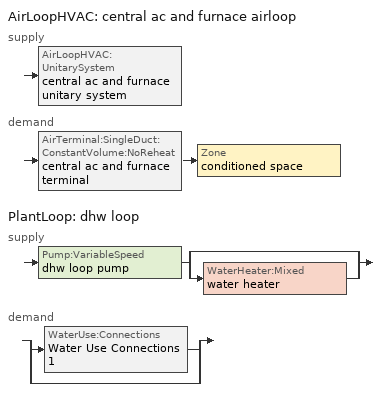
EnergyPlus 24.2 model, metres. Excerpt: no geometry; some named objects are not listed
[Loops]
AirLoopHVAC 'central ac and furnace airloop'
 supply: AirLoopHVAC:UnitarySystem 'central ac and furnace unitary system'
 demand: AirTerminal:SingleDuct:ConstantVolume:NoReheat 'central ac and furnace terminal' > Zone 'conditioned space'
PlantLoop 'dhw loop'
 supply: Pump:VariableSpeed 'dhw loop pump' > split
  | bypass
  | WaterHeater:Mixed 'water heater'
 demand: split
  | WaterUse:Connections 'Water Use Connections 1'
  | bypass
[ZoneControl:Thermostat]
conditioned space Thermostat: Zone or ZoneList=conditioned space; Control Type Schedule=conditioned space Thermostat Schedule; Control 1=conditioned space temperature setpoint; Temperature Difference Between Cutout And Setpoint {deltaC}=0
[ThermostatSetpoint:DualSetpoint]
conditioned space temperature setpoint: Heating Setpoint Temperature Schedule=heating setpoint; Cooling Setpoint Temperature Schedule=cooling setpoint
[AirTerminal:SingleDuct:ConstantVolume:NoReheat]
central ac and furnace terminal: Availability Schedule=Always On Discrete; Maximum Air Flow Rate {m3/s}=0.595598
[AirLoopHVAC:UnitarySystem] Control Type=Load; Controlling Zone or Thermostat Location=conditioned space; Dehumidification Control Type=None; Availability Schedule=Always On Discrete; Fan Placement=BlowThrough; DX Heating Coil Sizing Ratio=1; Use DOAS DX Cooling Coil=No; Minimum Supply Air Temperature {C}=2; Latent Load Control=SensibleOnlyLoadControl; Heating Supply Air Flow Rate Method=SupplyAirFlowRate; No Load Supply Air Flow Rate Method=SupplyAirFlowRate; No Load Supply Air Flow Rate {m3/s}=0; No Load Supply Air Flow Rate Control Set To Low Speed=Yes; Maximum Supply Air Temperature {C}=48.8889; Maximum Outdoor Dry-Bulb Temperature for Supplemental Heater Operation {C}=21; Ancillary On-Cycle Electric Power {W}=0; Ancillary Off-Cycle Electric Power {W}=0
Name | Supply Fan | Supply Air Fan Operating Mode Schedule | Heating Coil | Cooling Supply Air Flow Rate Method | Heating Supply Air Flow Rate {m3/s} | Cooling Coil | Cooling Supply Air Flow Rate {m3/s}
unit heater unitary system | unit heater supply fan | unit heater auto fan schedule | unit heater htg coil | None | 0.00141584
central ac and furnace unitary system | central ac and furnace supply fan | central ac and furnace auto fan schedule | central ac and furnace htg coil | SupplyAirFlowRate | 0.595598 | central ac and furnace clg coil | 0.40965
[Fan:SystemModel] Availability Schedule=Always On Discrete; Speed Control Method=Discrete; Electric Power Minimum Flow Rate Fraction=0.2; Design Pressure Rise {Pa}=500; Motor Efficiency=1; Motor In Air Stream Fraction=1; Design Electric Power Consumption {W}=Autosize; Design Power Sizing Method=PowerPerFlow; Electric Power Per Unit Flow Rate Per Unit Pressure {W/((m3/s)-Pa)}=1.66667; Fan Total Efficiency=0.7; Motor Loss Radiative Fraction=0
Name | Design Maximum Air Flow Rate {m3/s} | Electric Power Per Unit Flow Rate {W/(m3/s)} | Number of Speeds | Speed Flow Fraction 1 | Speed Electric Power Fraction 1 | Speed Flow Fraction 2 | Speed Electric Power Fraction 2
unit heater supply fan | 0.00141584 | 1e-06 | 1 | 1 | 1
central ac and furnace supply fan | 0.595598 | 794.58 | 2 | 0.6878 | 0.32537 | 1 | 1
[Coil:Heating:Fuel] Availability Schedule=Always On Discrete; On Cycle Parasitic Electric Load {W}=0; Off Cycle Parasitic Fuel Load {W}=0
Name | Fuel Type | Burner Efficiency | Nominal Capacity {W}
unit heater htg coil | OtherFuel1 | 0.3 | 0.293071
central ac and furnace htg coil | NaturalGas | 0.94 | 18861.5
[Zone equipment]
conditioned space: central ac and furnace terminal, unit heater unitary system
[AirLoopHVAC]
central ac and furnace airloop: Design Supply Air Flow Rate {m3/s}=0.595598; Design Return Air Flow Fraction of Supply Air Flow=1
[Sizing:System]
central ac and furnace airloop: Type of Load to Size On=Sensible; Design Outdoor Air Flow Rate {m3/s}=Autosize; Central Heating Maximum System Air Flow Ratio=0.3; Preheat Design Temperature {C}=7; Preheat Design Humidity Ratio {kgWater/kgDryAir}=0.008; Precool Design Temperature {C}=12.8; Precool Design Humidity Ratio {kgWater/kgDryAir}=0.008; Central Cooling Design Supply Air Temperature {C}=12.8; Central Heating Design Supply Air Temperature {C}=16.7; Type of Zone Sum to Use=NonCoincident; 100% Outdoor Air in Cooling=Yes; 100% Outdoor Air in Heating=Yes; Central Cooling Design Supply Air Humidity Ratio {kgWater/kgDryAir}=0.0085; Central Heating Design Supply Air Humidity Ratio {kgWater/kgDryAir}=0.008; Cooling Supply Air Flow Rate Method=DesignDay; Cooling Supply Air Flow Rate {m3/s}=0; Cooling Supply Air Flow Rate Per Floor Area {m3/s-m2}=0.00996765; Cooling Fraction of Autosized Cooling Supply Air Flow Rate=1; Cooling Supply Air Flow Rate Per Unit Cooling Capacity {m3/s-W}=3.94755e-05; Heating Supply Air Flow Rate Method=DesignDay; Heating Supply Air Flow Rate {m3/s}=0; Heating Supply Air Flow Rate Per Floor Area {m3/s-m2}=0.00996765; Heating Fraction of Autosized Heating Supply Air Flow Rate=1; Heating Fraction of Autosized Cooling Supply Air Flow Rate=1; Heating Supply Air Flow Rate Per Unit Heating Capacity {m3/s-W}=3.15882e-05; System Outdoor Air Method=ZoneSum; Zone Maximum Outdoor Air Fraction=1; Cooling Design Capacity Method=CoolingDesignCapacity; Cooling Design Capacity {W}=Autosize; Cooling Design Capacity Per Floor Area {W/m2}=234.7; Fraction of Autosized Cooling Design Capacity=1; Heating Design Capacity Method=HeatingDesignCapacity; Heating Design Capacity {W}=Autosize; Heating Design Capacity Per Floor Area {W/m2}=157; Fraction of Autosized Heating Design Capacity=1; Central Cooling Capacity Control Method=OnOff; Occupant Diversity=Autosize
[AvailabilityManager:Scheduled]
central ac and furnace airloop Availability Manager: Schedule=Always On Discrete
[Coil:Cooling:DX:SingleSpeed]
central ac and furnace clg coil: Availability Schedule=Always On Discrete; Gross Rated Total Cooling Capacity {W}=7842.71; Gross Rated Sensible Heat Ratio=0.759906; Gross Rated Cooling COP {W/W}=2.9626; Rated Air Flow Rate {m3/s}=0.403571; Rated Evaporator Fan Power Per Volume Flow Rate 2017 {W/(m3/s)}=773.3; Rated Evaporator Fan Power Per Volume Flow Rate 2023 {W/(m3/s)}=934.4; Total Cooling Capacity Function of Temperature Curve=Cool-CAP-fT1; Total Cooling Capacity Function of Flow Fraction Curve=Cool-CAP-fFF1; Energy Input Ratio Function of Temperature Curve=Cool-EIR-fT1; Energy Input Ratio Function of Flow Fraction Curve=Cool-EIR-fFF1; Part Load Fraction Correlation Curve=Cool-PLF-fPLR1; Minimum Outdoor Dry-Bulb Temperature for Compressor Operation {C}=-25; Nominal Time for Condensate Removal to Begin {s}=1000; Ratio of Initial Moisture Evaporation Rate and Steady State Latent Capacity=1.5; Maximum Cycling Rate {cycles/hr}=3; Latent Capacity Time Constant {s}=45; Condenser Type=AirCooled; Evaporative Condenser Effectiveness=0.9; Evaporative Condenser Air Flow Rate {m3/s}=Autosize; Evaporative Condenser Pump Rated Power Consumption {W}=Autosize; Crankcase Heater Capacity {W}=50; Maximum Outdoor Dry-Bulb Temperature for Crankcase Heater Operation {C}=10; Basin Heater Capacity {W/K}=0; Basin Heater Setpoint Temperature {C}=2
[PlantLoop]
dhw loop: Fluid Type=Water; Plant Equipment Operation Scheme=dhw loop Operation Schemes; Maximum Loop Temperature {C}=100; Minimum Loop Temperature {C}=0; Maximum Loop Flow Rate {m3/s}=0.01; Minimum Loop Flow Rate {m3/s}=0; Plant Loop Volume {m3}=0.003; Load Distribution Scheme=Optimal; Plant Loop Demand Calculation Scheme=SingleSetpoint; Common Pipe Simulation=None
[Sizing:Plant]
dhw loop: Loop Type=Heating; Design Loop Exit Temperature {C}=56; Loop Design Temperature Difference {deltaC}=5.55556; Sizing Option=NonCoincident; Zone Timesteps in Averaging Window=1; Coincident Sizing Factor Mode=None
[Pump:VariableSpeed]
dhw loop pump: Design Maximum Flow Rate {m3/s}=0.01; Design Pump Head {Pa}=1; Design Power Consumption {W}=0; Motor Efficiency=0.85; Fraction of Motor Inefficiencies to Fluid Stream=0; Coefficient 1 of the Part Load Performance Curve=0; Coefficient 2 of the Part Load Performance Curve=1; Coefficient 3 of the Part Load Performance Curve=0; Coefficient 4 of the Part Load Performance Curve=0; Design Minimum Flow Rate {m3/s}=0; Pump Control Type=Intermittent; Skin Loss Radiative Fraction=0.5; Design Power Sizing Method=PowerPerFlowPerPressure; Design Electric Power per Unit Flow Rate {W/(m3/s)}=348701.1; Design Shaft Power per Unit Flow Rate per Unit Head {W/((m3/s)-Pa)}=1.28205; Design Minimum Flow Rate Fraction=0
[WaterHeater:Mixed]
water heater: Tank Volume {m3}=0.179807; Setpoint Temperature Schedule=water heater setpoint; Deadband Temperature Difference {deltaC}=2; Maximum Temperature Limit {C}=99; Heater Control Type=Cycle; Heater Maximum Capacity {W}=10550.6; Heater Minimum Capacity {W}=0; Heater Ignition Minimum Flow Rate {m3/s}=0; Heater Ignition Delay {s}=0; Heater Fuel Type=NaturalGas; Heater Thermal Efficiency=0.763152; Off Cycle Parasitic Fuel Consumption Rate {W}=0; Off Cycle Parasitic Fuel Type=Electricity; Off Cycle Parasitic Heat Fraction to Tank=0; On Cycle Parasitic Fuel Consumption Rate {W}=0; On Cycle Parasitic Fuel Type=Electricity; On Cycle Parasitic Heat Fraction to Tank=0; Ambient Temperature Indicator=Zone; Ambient Temperature Zone=conditioned space; Off Cycle Loss Coefficient to Ambient Temperature {W/K}=5.69182; Off Cycle Loss Fraction to Zone=0.64; On Cycle Loss Coefficient to Ambient Temperature {W/K}=5.69182; On Cycle Loss Fraction to Zone=1; Use Side Effectiveness=1; Source Side Effectiveness=1; Use Side Design Flow Rate {m3/s}=Autosize; Source Side Design Flow Rate {m3/s}=Autosize; Indirect Water Heating Recovery Time {hr}=1.5; Source Side Flow Control Mode=IndirectHeatPrimarySetpoint
[WaterHeater:Sizing]
water heater: Design Mode=PeakDraw; Time Storage Can Meet Peak Draw {hr}=0.538503; Time for Tank Recovery {hr}=0; Nominal Tank Volume for Autosizing Plant Connections {m3}=1
[SetpointManager:Scheduled]
Setpoint Manager Scheduled 1: Control Variable=Temperature; Schedule=dhw temp
[WaterUse:Connections]
Water Use Connections 1: Drain Water Heat Exchanger Type=None; Drain Water Heat Exchanger Destination=Plant; Water Use Equipment Name 1=dhw fixtures; Water Use Equipment Name 2=dhw distribution waste; Water Use Equipment Name 3=clothes washer; Water Use Equipment Name 4=dishwasher
[WaterUse:Equipment]
Name | Peak Flow Rate {m3/s} | Flow Rate Fraction Schedule | Target Temperature Schedule
dhw fixtures | 4.36481e-06 | dhw fixtures schedule | mixed water temperature schedule
dhw distribution waste | 1.32322e-06 | dhw fixtures schedule | mixed water temperature schedule
clothes washer | 9.69919e-07 | clothes washer schedule
dishwasher | 2.90872e-07 | dishwasher schedule
[PlantEquipmentOperationSchemes]
dhw loop Operation Schemes: Control Scheme Object Type 1=PlantEquipmentOperation:HeatingLoad; Control Scheme Name 1=dhw loop Heating Operation Scheme; Control Scheme Schedule Name 1=Always On Discrete
[PlantEquipmentOperation:HeatingLoad]
dhw loop Heating Operation Scheme: Load Range Lower Limit 1 {W}=0; Load Range Upper Limit 1 {W}=1000000000; Range Equipment List Name 1=dhw loop Heating Equipment List
[PlantEquipmentList]
dhw loop Heating Equipment List: WaterHeater:Mixed, water heater
[EnergyManagementSystem:GlobalVariable]
central_ac_and_furnace_airloop_Fan_RTF
infil_program_Qfan
infil_program_Qinf
natural_vent_program_Qnv
natural_vent_program_Qwhf
[EnergyManagementSystem:InternalVariable]
central_ac_and_furnace_airloop_max_sup_fan_mfr: Internal Data Index Key=central ac and furnace supply fan; Internal Data Type=Fan Maximum Mass Flow Rate
[EnergyManagementSystem:Sensor]
Name | Output:Variable or Output:Meter Index Key | Output:Variable or Output:Meter
airflow_gain | infil flow | Infiltration Sensible Heat Gain Energy
airflow_gain_1 | natural vent flow | Infiltration Sensible Heat Gain Energy
airflow_gain_2 | whole house fan flow | Infiltration Sensible Heat Gain Energy
airflow_loss | infil flow | Infiltration Sensible Heat Loss Energy
airflow_loss_1 | natural vent flow | Infiltration Sensible Heat Loss Energy
airflow_loss_2 | whole house fan flow | Infiltration Sensible Heat Loss Energy
central_ac_and_furnace_airloop_Fan_RTF_s | central ac and furnace supply fan | Fan Runtime Fraction Speed 1
central_ac_and_furnace_airloop_Fan_RTF_s_1 | central ac and furnace supply fan | Fan Runtime Fraction Speed 2
central_ac_and_furnace_clg_coil_s | central ac and furnace clg coil | Cooling Coil Total Cooling Energy
central_ac_and_furnace_htg_coil_s | central ac and furnace htg coil | Heating Coil Heating Energy
central_ac_and_furnace_supply_fan_s; central_ac_and_furnace_supply_fan_s_1 | central ac and furnace supply fan | Fan Electricity Energy
clg_load_cond |  | Cooling:EnergyTransfer:Zone:CONDITIONED SPACE
clg_sp_s; clg_sp_s_1 | cooling setpoint | Schedule Value
clothes_dryer_exhaust_0_sch_s | clothes dryer exhaust 0 schedule | Schedule Value
conditioned_space_clg_unmet_s | conditioned space | Zone Cooling Setpoint Not Met Time
conditioned_space_htg_unmet_s | conditioned space | Zone Heating Setpoint Not Met Time
cool_season | cooling season schedule | Schedule Value
dhw_loss | water heater | Water Heater Heat Loss Energy
dhw_rtf | water heater | Water Heater Runtime Fraction
fridge_tin_s; tin_s; tin_s_1 | conditioned space | Zone Mean Air Temperature
htg_load_cond |  | Heating:EnergyTransfer:Zone:CONDITIONED SPACE
htg_sp_s; htg_sp_s_1 | heating setpoint | Schedule Value
ig_ee_conv | clothes dryer | Electric Equipment Convective Heating Energy
ig_ee_conv_1 | clothes washer | Electric Equipment Convective Heating Energy
ig_ee_conv_2 | cooking range | Electric Equipment Convective Heating Energy
ig_ee_conv_3 | dishwasher | Electric Equipment Convective Heating Energy
ig_ee_conv_4 | fridge | Electric Equipment Convective Heating Energy
ig_ee_conv_5 | misc plug loads | Electric Equipment Convective Heating Energy
ig_ee_conv_6 | whole house fan | Electric Equipment Convective Heating Energy
ig_ee_rad | clothes dryer | Electric Equipment Radiant Heating Energy
ig_ee_rad_1 | clothes washer | Electric Equipment Radiant Heating Energy
ig_ee_rad_2 | cooking range | Electric Equipment Radiant Heating Energy
ig_ee_rad_3 | dishwasher | Electric Equipment Radiant Heating Energy
ig_ee_rad_4 | fridge | Electric Equipment Radiant Heating Energy
ig_ee_rad_5 | misc plug loads | Electric Equipment Radiant Heating Energy
ig_ee_rad_6 | whole house fan | Electric Equipment Radiant Heating Energy
ig_lgt_conv | interior lighting | Lights Convective Heating Energy
ig_lgt_rad | interior lighting | Lights Radiant Heating Energy
ig_lgt_vis | interior lighting | Lights Visible Radiation Heating Energy
ig_oe_conv | clothes dryer 1 | Other Equipment Convective Heating Energy
ig_oe_conv_1 | cooking range 1 | Other Equipment Convective Heating Energy
ig_oe_conv_2 | general water use latent | Other Equipment Convective Heating Energy
ig_oe_conv_3 | general water use sensible | Other Equipment Convective Heating Energy
ig_oe_conv_4 | water heater energy adjustment1 | Other Equipment Convective Heating Energy
ig_oe_rad | clothes dryer 1 | Other Equipment Radiant Heating Energy
ig_oe_rad_1 | cooking range 1 | Other Equipment Radiant Heating Energy
ig_oe_rad_2 | general water use latent | Other Equipment Radiant Heating Energy
ig_oe_rad_3 | general water use sensible | Other Equipment Radiant Heating Energy
ig_oe_rad_4 | water heater energy adjustment1 | Other Equipment Radiant Heating Energy
ig_ppl_conv | occupants | People Convective Heating Energy
ig_ppl_rad | occupants | People Radiant Heating Energy
im_conv | furniture mass conditioned space 1 | Surface Inside Face Convection Heat Gain Energy
im_conv_1 | partition wall mass | Surface Inside Face Convection Heat Gain Energy
im_ig | furniture mass conditioned space 1 | Surface Inside Face Internal Gains Radiation Heat Gain Energy
im_ig_1 | partition wall mass | Surface Inside Face Internal Gains Radiation Heat Gain Energy
im_lgt | furniture mass conditioned space 1 | Surface Inside Face Lights Radiation Heat Gain Energy
im_lgt_1 | partition wall mass | Surface Inside Face Lights Radiation Heat Gain Energy
im_sol | furniture mass conditioned space 1 | Surface Inside Face Solar Radiation Heat Gain Energy
im_sol_1 | partition wall mass | Surface Inside Face Solar Radiation Heat Gain Energy
im_surf | furniture mass conditioned space 1 | Surface Inside Face Net Surface Thermal Radiation Heat Gain Energy
im_surf_1 | partition wall mass | Surface Inside Face Net Surface Thermal Radiation Heat Gain Energy
mech_vent_bath_fan_0_sch_s | mech vent bath fan 0 schedule | Schedule Value
mech_vent_bath_fan_1_sch_s | mech vent bath fan 1 schedule | Schedule Value
mech_vent_bath_fan_2_sch_s | mech vent bath fan 2 schedule | Schedule Value
mech_vent_range_fan_0_sch_s | mech vent range fan 0 schedule | Schedule Value
mv_conv | mech vent bath fan 0 | Electric Equipment Convective Heating Energy
mv_conv_1 | mech vent bath fan 1 | Electric Equipment Convective Heating Energy
mv_conv_2 | mech vent bath fan 2 | Electric Equipment Convective Heating Energy
mv_conv_3 | mech vent house fan | Electric Equipment Convective Heating Energy
mv_conv_4 | mech vent house fan cfis | Electric Equipment Convective Heating Energy
mv_conv_5 | mech vent range fan 0 | Electric Equipment Convective Heating Energy
mv_conv_6 | mech vent house fan latent load | Other Equipment Convective Heating Energy
mv_conv_7 | mech vent house fan sensible load | Other Equipment Convective Heating Energy
mv_rad | mech vent bath fan 0 | Electric Equipment Radiant Heating Energy
mv_rad_1 | mech vent bath fan 1 | Electric Equipment Radiant Heating Energy
mv_rad_2 | mech vent bath fan 2 | Electric Equipment Radiant Heating Energy
mv_rad_3 | mech vent house fan | Electric Equipment Radiant Heating Energy
mv_rad_4 | mech vent house fan cfis | Electric Equipment Radiant Heating Energy
mv_rad_5 | mech vent range fan 0 | Electric Equipment Radiant Heating Energy
mv_rad_6 | mech vent house fan latent load | Other Equipment Radiant Heating Energy
mv_rad_7 | mech vent house fan sensible load | Other Equipment Radiant Heating Energy
natural_vent_s | natural vent schedule | Schedule Value
out_pb_s |  | Site Outdoor Air Barometric Pressure
out_wt_s |  | Site Outdoor Air Humidity Ratio
site_vw_s |  | Site Wind Speed
ss_back_out | Window1 | Surface Window Shortwave from Zone Back Out Window Heat Transfer Rate
ss_back_out_1 | Window11 | Surface Window Shortwave from Zone Back Out Window Heat Transfer Rate
ss_back_out_10 | Window22 | Surface Window Shortwave from Zone Back Out Window Heat Transfer Rate
ss_back_out_11 | Window23 | Surface Window Shortwave from Zone Back Out Window Heat Transfer Rate
ss_back_out_12 | Window24 | Surface Window Shortwave from Zone Back Out Window Heat Transfer Rate
ss_back_out_13 | Window27 | Surface Window Shortwave from Zone Back Out Window Heat Transfer Rate
ss_back_out_14 | Window28 | Surface Window Shortwave from Zone Back Out Window Heat Transfer Rate
ss_back_out_15 | Window3 | Surface Window Shortwave from Zone Back Out Window Heat Transfer Rate
ss_back_out_16 | Window4 | Surface Window Shortwave from Zone Back Out Window Heat Transfer Rate
ss_back_out_17 | Window6 | Surface Window Shortwave from Zone Back Out Window Heat Transfer Rate
ss_back_out_18 | Window7 | Surface Window Shortwave from Zone Back Out Window Heat Transfer Rate
ss_back_out_19 | Window9 | Surface Window Shortwave from Zone Back Out Window Heat Transfer Rate
ss_back_out_2 | Window12 | Surface Window Shortwave from Zone Back Out Window Heat Transfer Rate
ss_back_out_3 | Window14 | Surface Window Shortwave from Zone Back Out Window Heat Transfer Rate
ss_back_out_4 | Window16 | Surface Window Shortwave from Zone Back Out Window Heat Transfer Rate
ss_back_out_5 | Window17 | Surface Window Shortwave from Zone Back Out Window Heat Transfer Rate
ss_back_out_6 | Window18 | Surface Window Shortwave from Zone Back Out Window Heat Transfer Rate
ss_back_out_7 | Window19 | Surface Window Shortwave from Zone Back Out Window Heat Transfer Rate
ss_back_out_8 | Window2 | Surface Window Shortwave from Zone Back Out Window Heat Transfer Rate
ss_back_out_9 | Window20 | Surface Window Shortwave from Zone Back Out Window Heat Transfer Rate
ss_conv | Door1 | Surface Inside Face Convection Heat Gain Energy
ss_conv_1 | Door2 | Surface Inside Face Convection Heat Gain Energy
ss_conv_10 | Window2 | Surface Inside Face Convection Heat Gain Energy
ss_conv_11 | Window20 | Surface Inside Face Convection Heat Gain Energy
ss_conv_12 | Window22 | Surface Inside Face Convection Heat Gain Energy
ss_conv_13 | Window23 | Surface Inside Face Convection Heat Gain Energy
ss_conv_14 | Window24 | Surface Inside Face Convection Heat Gain Energy
ss_conv_15 | Window27 | Surface Inside Face Convection Heat Gain Energy
ss_conv_16 | Window28 | Surface Inside Face Convection Heat Gain Energy
ss_conv_17 | Window3 | Surface Inside Face Convection Heat Gain Energy
ss_conv_18 | Window4 | Surface Inside Face Convection Heat Gain Energy
ss_conv_19 | Window6 | Surface Inside Face Convection Heat Gain Energy
ss_conv_2 | Window1 | Surface Inside Face Convection Heat Gain Energy
ss_conv_20 | Window7 | Surface Inside Face Convection Heat Gain Energy
ss_conv_21 | Window9 | Surface Inside Face Convection Heat Gain Energy
ss_conv_3 | Window11 | Surface Inside Face Convection Heat Gain Energy
ss_conv_4 | Window12 | Surface Inside Face Convection Heat Gain Energy
ss_conv_5 | Window14 | Surface Inside Face Convection Heat Gain Energy
ss_conv_6 | Window16 | Surface Inside Face Convection Heat Gain Energy
ss_conv_7 | Window17 | Surface Inside Face Convection Heat Gain Energy
ss_conv_8 | Window18 | Surface Inside Face Convection Heat Gain Energy
ss_conv_9 | Window19 | Surface Inside Face Convection Heat Gain Energy
ss_ig | Door1 | Surface Inside Face Internal Gains Radiation Heat Gain Energy
ss_ig_1 | Door2 | Surface Inside Face Internal Gains Radiation Heat Gain Energy
ss_ig_10 | Window2 | Surface Inside Face Internal Gains Radiation Heat Gain Energy
ss_ig_11 | Window20 | Surface Inside Face Internal Gains Radiation Heat Gain Energy
ss_ig_12 | Window22 | Surface Inside Face Internal Gains Radiation Heat Gain Energy
ss_ig_13 | Window23 | Surface Inside Face Internal Gains Radiation Heat Gain Energy
ss_ig_14 | Window24 | Surface Inside Face Internal Gains Radiation Heat Gain Energy
ss_ig_15 | Window27 | Surface Inside Face Internal Gains Radiation Heat Gain Energy
ss_ig_16 | Window28 | Surface Inside Face Internal Gains Radiation Heat Gain Energy
ss_ig_17 | Window3 | Surface Inside Face Internal Gains Radiation Heat Gain Energy
ss_ig_18 | Window4 | Surface Inside Face Internal Gains Radiation Heat Gain Energy
ss_ig_19 | Window6 | Surface Inside Face Internal Gains Radiation Heat Gain Energy
ss_ig_2 | Window1 | Surface Inside Face Internal Gains Radiation Heat Gain Energy
ss_ig_20 | Window7 | Surface Inside Face Internal Gains Radiation Heat Gain Energy
ss_ig_21 | Window9 | Surface Inside Face Internal Gains Radiation Heat Gain Energy
ss_ig_3 | Window11 | Surface Inside Face Internal Gains Radiation Heat Gain Energy
ss_ig_4 | Window12 | Surface Inside Face Internal Gains Radiation Heat Gain Energy
ss_ig_5 | Window14 | Surface Inside Face Internal Gains Radiation Heat Gain Energy
ss_ig_6 | Window16 | Surface Inside Face Internal Gains Radiation Heat Gain Energy
ss_ig_7 | Window17 | Surface Inside Face Internal Gains Radiation Heat Gain Energy
ss_ig_8 | Window18 | Surface Inside Face Internal Gains Radiation Heat Gain Energy
ss_ig_9 | Window19 | Surface Inside Face Internal Gains Radiation Heat Gain Energy
ss_lgt | Door1 | Surface Inside Face Lights Radiation Heat Gain Energy
ss_lgt_1 | Door2 | Surface Inside Face Lights Radiation Heat Gain Energy
ss_sol | Door1 | Surface Inside Face Solar Radiation Heat Gain Energy
ss_sol_1 | Door2 | Surface Inside Face Solar Radiation Heat Gain Energy
ss_surf | Door1 | Surface Inside Face Net Surface Thermal Radiation Heat Gain Energy
ss_surf_1 | Door2 | Surface Inside Face Net Surface Thermal Radiation Heat Gain Energy
ss_surf_10 | Window2 | Surface Inside Face Net Surface Thermal Radiation Heat Gain Energy
ss_surf_11 | Window20 | Surface Inside Face Net Surface Thermal Radiation Heat Gain Energy
ss_surf_12 | Window22 | Surface Inside Face Net Surface Thermal Radiation Heat Gain Energy
ss_surf_13 | Window23 | Surface Inside Face Net Surface Thermal Radiation Heat Gain Energy
ss_surf_14 | Window24 | Surface Inside Face Net Surface Thermal Radiation Heat Gain Energy
ss_surf_15 | Window27 | Surface Inside Face Net Surface Thermal Radiation Heat Gain Energy
ss_surf_16 | Window28 | Surface Inside Face Net Surface Thermal Radiation Heat Gain Energy
ss_surf_17 | Window3 | Surface Inside Face Net Surface Thermal Radiation Heat Gain Energy
ss_surf_18 | Window4 | Surface Inside Face Net Surface Thermal Radiation Heat Gain Energy
ss_surf_19 | Window6 | Surface Inside Face Net Surface Thermal Radiation Heat Gain Energy
ss_surf_2 | Window1 | Surface Inside Face Net Surface Thermal Radiation Heat Gain Energy
ss_surf_20 | Window7 | Surface Inside Face Net Surface Thermal Radiation Heat Gain Energy
ss_surf_21 | Window9 | Surface Inside Face Net Surface Thermal Radiation Heat Gain Energy
ss_surf_3 | Window11 | Surface Inside Face Net Surface Thermal Radiation Heat Gain Energy
ss_surf_4 | Window12 | Surface Inside Face Net Surface Thermal Radiation Heat Gain Energy
ss_surf_5 | Window14 | Surface Inside Face Net Surface Thermal Radiation Heat Gain Energy
ss_surf_6 | Window16 | Surface Inside Face Net Surface Thermal Radiation Heat Gain Energy
ss_surf_7 | Window17 | Surface Inside Face Net Surface Thermal Radiation Heat Gain Energy
ss_surf_8 | Window18 | Surface Inside Face Net Surface Thermal Radiation Heat Gain Energy
ss_surf_9 | Window19 | Surface Inside Face Net Surface Thermal Radiation Heat Gain Energy
ss_trans_in | Window1 | Surface Window Transmitted Solar Radiation Rate
ss_trans_in_1 | Window11 | Surface Window Transmitted Solar Radiation Rate
ss_trans_in_10 | Window22 | Surface Window Transmitted Solar Radiation Rate
ss_trans_in_11 | Window23 | Surface Window Transmitted Solar Radiation Rate
ss_trans_in_12 | Window24 | Surface Window Transmitted Solar Radiation Rate
ss_trans_in_13 | Window27 | Surface Window Transmitted Solar Radiation Rate
ss_trans_in_14 | Window28 | Surface Window Transmitted Solar Radiation Rate
ss_trans_in_15 | Window3 | Surface Window Transmitted Solar Radiation Rate
ss_trans_in_16 | Window4 | Surface Window Transmitted Solar Radiation Rate
ss_trans_in_17 | Window6 | Surface Window Transmitted Solar Radiation Rate
ss_trans_in_18 | Window7 | Surface Window Transmitted Solar Radiation Rate
ss_trans_in_19 | Window9 | Surface Window Transmitted Solar Radiation Rate
ss_trans_in_2 | Window12 | Surface Window Transmitted Solar Radiation Rate
ss_trans_in_3 | Window14 | Surface Window Transmitted Solar Radiation Rate
ss_trans_in_4 | Window16 | Surface Window Transmitted Solar Radiation Rate
ss_trans_in_5 | Window17 | Surface Window Transmitted Solar Radiation Rate
ss_trans_in_6 | Window18 | Surface Window Transmitted Solar Radiation Rate
ss_trans_in_7 | Window19 | Surface Window Transmitted Solar Radiation Rate
ss_trans_in_8 | Window2 | Surface Window Transmitted Solar Radiation Rate
ss_trans_in_9 | Window20 | Surface Window Transmitted Solar Radiation Rate
ss_trans_out | Window1 | Surface Inside Face Initial Transmitted Diffuse Transmitted Out Window Solar Radiation Rate
ss_trans_out_1 | Window11 | Surface Inside Face Initial Transmitted Diffuse Transmitted Out Window Solar Radiation Rate
ss_trans_out_10 | Window22 | Surface Inside Face Initial Transmitted Diffuse Transmitted Out Window Solar Radiation Rate
ss_trans_out_11 | Window23 | Surface Inside Face Initial Transmitted Diffuse Transmitted Out Window Solar Radiation Rate
ss_trans_out_12 | Window24 | Surface Inside Face Initial Transmitted Diffuse Transmitted Out Window Solar Radiation Rate
ss_trans_out_13 | Window27 | Surface Inside Face Initial Transmitted Diffuse Transmitted Out Window Solar Radiation Rate
ss_trans_out_14 | Window28 | Surface Inside Face Initial Transmitted Diffuse Transmitted Out Window Solar Radiation Rate
ss_trans_out_15 | Window3 | Surface Inside Face Initial Transmitted Diffuse Transmitted Out Window Solar Radiation Rate
ss_trans_out_16 | Window4 | Surface Inside Face Initial Transmitted Diffuse Transmitted Out Window Solar Radiation Rate
ss_trans_out_17 | Window6 | Surface Inside Face Initial Transmitted Diffuse Transmitted Out Window Solar Radiation Rate
ss_trans_out_18 | Window7 | Surface Inside Face Initial Transmitted Diffuse Transmitted Out Window Solar Radiation Rate
ss_trans_out_19 | Window9 | Surface Inside Face Initial Transmitted Diffuse Transmitted Out Window Solar Radiation Rate
ss_trans_out_2 | Window12 | Surface Inside Face Initial Transmitted Diffuse Transmitted Out Window Solar Radiation Rate
ss_trans_out_3 | Window14 | Surface Inside Face Initial Transmitted Diffuse Transmitted Out Window Solar Radiation Rate
ss_trans_out_4 | Window16 | Surface Inside Face Initial Transmitted Diffuse Transmitted Out Window Solar Radiation Rate
ss_trans_out_5 | Window17 | Surface Inside Face Initial Transmitted Diffuse Transmitted Out Window Solar Radiation Rate
ss_trans_out_6 | Window18 | Surface Inside Face Initial Transmitted Diffuse Transmitted Out Window Solar Radiation Rate
ss_trans_out_7 | Window19 | Surface Inside Face Initial Transmitted Diffuse Transmitted Out Window Solar Radiation Rate
ss_trans_out_8 | Window2 | Surface Inside Face Initial Transmitted Diffuse Transmitted Out Window Solar Radiation Rate
ss_trans_out_9 | Window20 | Surface Inside Face Initial Transmitted Diffuse Transmitted Out Window Solar Radiation Rate
s_conv | Floor1 | Surface Inside Face Convection Heat Gain Energy
s_conv_1 | Floor2 | Surface Inside Face Convection Heat Gain Energy
s_conv_10 | RimJoist1:315 | Surface Inside Face Convection Heat Gain Energy
s_conv_11 | RimJoist1:45 | Surface Inside Face Convection Heat Gain Energy
s_conv_12 | Roof4:135 | Surface Inside Face Convection Heat Gain Energy
s_conv_13 | Roof4:225 | Surface Inside Face Convection Heat Gain Energy
s_conv_14 | Roof4:315 | Surface Inside Face Convection Heat Gain Energy
s_conv_15 | Roof4:45 | Surface Inside Face Convection Heat Gain Energy
s_conv_16 | Slab1 | Surface Inside Face Convection Heat Gain Energy
s_conv_17 | Slab1 1 | Surface Inside Face Convection Heat Gain Energy
s_conv_18 | Wall10:135 | Surface Inside Face Convection Heat Gain Energy
s_conv_19 | Wall10:225 | Surface Inside Face Convection Heat Gain Energy
s_conv_2 | Floor3 | Surface Inside Face Convection Heat Gain Energy
s_conv_20 | Wall10:315 | Surface Inside Face Convection Heat Gain Energy
s_conv_21 | Wall10:45 | Surface Inside Face Convection Heat Gain Energy
s_conv_22 | Wall11:135 | Surface Inside Face Convection Heat Gain Energy
s_conv_23 | Wall11:225 | Surface Inside Face Convection Heat Gain Energy
s_conv_24 | Wall11:315 | Surface Inside Face Convection Heat Gain Energy
s_conv_25 | Wall11:45 | Surface Inside Face Convection Heat Gain Energy
s_conv_26 | Wall12:135 | Surface Inside Face Convection Heat Gain Energy
s_conv_27 | Wall12:225 | Surface Inside Face Convection Heat Gain Energy
s_conv_28 | Wall12:315 | Surface Inside Face Convection Heat Gain Energy
s_conv_29 | Wall12:45 | Surface Inside Face Convection Heat Gain Energy
s_conv_3 | Floor4 | Surface Inside Face Convection Heat Gain Energy
s_conv_30 | Wall1:135 | Surface Inside Face Convection Heat Gain Energy
s_conv_31 | Wall1:225 | Surface Inside Face Convection Heat Gain Energy
s_conv_32 | Wall1:315 | Surface Inside Face Convection Heat Gain Energy
s_conv_33 | Wall1:45 | Surface Inside Face Convection Heat Gain Energy
s_conv_34 | Wall2:135 | Surface Inside Face Convection Heat Gain Energy
s_conv_35 | Wall2:225 | Surface Inside Face Convection Heat Gain Energy
s_conv_36 | Wall2:315 | Surface Inside Face Convection Heat Gain Energy
s_conv_37 | Wall2:45 | Surface Inside Face Convection Heat Gain Energy
s_conv_38 | Wall3:135 | Surface Inside Face Convection Heat Gain Energy
s_conv_39 | Wall3:225 | Surface Inside Face Convection Heat Gain Energy
s_conv_4 | FoundationWall1 | Surface Inside Face Convection Heat Gain Energy
s_conv_40 | Wall3:315 | Surface Inside Face Convection Heat Gain Energy
s_conv_41 | Wall3:45 | Surface Inside Face Convection Heat Gain Energy
s_conv_42 | Wall4:135 | Surface Inside Face Convection Heat Gain Energy
s_conv_43 | Wall4:225 | Surface Inside Face Convection Heat Gain Energy
s_conv_44 | Wall4:315 | Surface Inside Face Convection Heat Gain Energy
s_conv_45 | Wall4:45 | Surface Inside Face Convection Heat Gain Energy
s_conv_46 | Wall5:135 | Surface Inside Face Convection Heat Gain Energy
s_conv_47 | Wall5:225 | Surface Inside Face Convection Heat Gain Energy
s_conv_48 | Wall5:315 | Surface Inside Face Convection Heat Gain Energy
s_conv_49 | Wall5:45 | Surface Inside Face Convection Heat Gain Energy
s_conv_5 | FoundationWall2 | Surface Inside Face Convection Heat Gain Energy
s_conv_50 | Wall6:135 | Surface Inside Face Convection Heat Gain Energy
s_conv_51 | Wall6:225 | Surface Inside Face Convection Heat Gain Energy
s_conv_52 | Wall6:315 | Surface Inside Face Convection Heat Gain Energy
s_conv_53 | Wall6:45 | Surface Inside Face Convection Heat Gain Energy
s_conv_54 | Wall7:135 | Surface Inside Face Convection Heat Gain Energy
s_conv_55 | Wall7:225 | Surface Inside Face Convection Heat Gain Energy
s_conv_56 | Wall7:315 | Surface Inside Face Convection Heat Gain Energy
s_conv_57 | Wall7:45 | Surface Inside Face Convection Heat Gain Energy
s_conv_58 | Wall8:135 | Surface Inside Face Convection Heat Gain Energy
s_conv_59 | Wall8:225 | Surface Inside Face Convection Heat Gain Energy
s_conv_6 | inferred conditioned ceiling | Surface Inside Face Convection Heat Gain Energy
s_conv_60 | Wall8:315 | Surface Inside Face Convection Heat Gain Energy
s_conv_61 | Wall8:45 | Surface Inside Face Convection Heat Gain Energy
s_conv_62 | Wall9:135 | Surface Inside Face Convection Heat Gain Energy
s_conv_63 | Wall9:225 | Surface Inside Face Convection Heat Gain Energy
s_conv_64 | Wall9:315 | Surface Inside Face Convection Heat Gain Energy
s_conv_65 | Wall9:45 | Surface Inside Face Convection Heat Gain Energy
s_conv_7 | inferred conditioned floor | Surface Inside Face Convection Heat Gain Energy
s_conv_8 | RimJoist1:135 | Surface Inside Face Convection Heat Gain Energy
s_conv_9 | RimJoist1:225 | Surface Inside Face Convection Heat Gain Energy
s_ig | Floor1 | Surface Inside Face Internal Gains Radiation Heat Gain Energy
s_ig_1 | Floor2 | Surface Inside Face Internal Gains Radiation Heat Gain Energy
s_ig_10 | RimJoist1:315 | Surface Inside Face Internal Gains Radiation Heat Gain Energy
s_ig_11 | RimJoist1:45 | Surface Inside Face Internal Gains Radiation Heat Gain Energy
s_ig_12 | Roof4:135 | Surface Inside Face Internal Gains Radiation Heat Gain Energy
s_ig_13 | Roof4:225 | Surface Inside Face Internal Gains Radiation Heat Gain Energy
s_ig_14 | Roof4:315 | Surface Inside Face Internal Gains Radiation Heat Gain Energy
s_ig_15 | Roof4:45 | Surface Inside Face Internal Gains Radiation Heat Gain Energy
s_ig_16 | Slab1 | Surface Inside Face Internal Gains Radiation Heat Gain Energy
s_ig_17 | Slab1 1 | Surface Inside Face Internal Gains Radiation Heat Gain Energy
s_ig_18 | Wall10:135 | Surface Inside Face Internal Gains Radiation Heat Gain Energy
s_ig_19 | Wall10:225 | Surface Inside Face Internal Gains Radiation Heat Gain Energy
s_ig_2 | Floor3 | Surface Inside Face Internal Gains Radiation Heat Gain Energy
s_ig_20 | Wall10:315 | Surface Inside Face Internal Gains Radiation Heat Gain Energy
s_ig_21 | Wall10:45 | Surface Inside Face Internal Gains Radiation Heat Gain Energy
s_ig_22 | Wall11:135 | Surface Inside Face Internal Gains Radiation Heat Gain Energy
s_ig_23 | Wall11:225 | Surface Inside Face Internal Gains Radiation Heat Gain Energy
s_ig_24 | Wall11:315 | Surface Inside Face Internal Gains Radiation Heat Gain Energy
s_ig_25 | Wall11:45 | Surface Inside Face Internal Gains Radiation Heat Gain Energy
s_ig_26 | Wall12:135 | Surface Inside Face Internal Gains Radiation Heat Gain Energy
s_ig_27 | Wall12:225 | Surface Inside Face Internal Gains Radiation Heat Gain Energy
s_ig_28 | Wall12:315 | Surface Inside Face Internal Gains Radiation Heat Gain Energy
s_ig_29 | Wall12:45 | Surface Inside Face Internal Gains Radiation Heat Gain Energy
s_ig_3 | Floor4 | Surface Inside Face Internal Gains Radiation Heat Gain Energy
s_ig_30 | Wall1:135 | Surface Inside Face Internal Gains Radiation Heat Gain Energy
s_ig_31 | Wall1:225 | Surface Inside Face Internal Gains Radiation Heat Gain Energy
s_ig_32 | Wall1:315 | Surface Inside Face Internal Gains Radiation Heat Gain Energy
s_ig_33 | Wall1:45 | Surface Inside Face Internal Gains Radiation Heat Gain Energy
s_ig_34 | Wall2:135 | Surface Inside Face Internal Gains Radiation Heat Gain Energy
s_ig_35 | Wall2:225 | Surface Inside Face Internal Gains Radiation Heat Gain Energy
s_ig_36 | Wall2:315 | Surface Inside Face Internal Gains Radiation Heat Gain Energy
s_ig_37 | Wall2:45 | Surface Inside Face Internal Gains Radiation Heat Gain Energy
s_ig_38 | Wall3:135 | Surface Inside Face Internal Gains Radiation Heat Gain Energy
s_ig_39 | Wall3:225 | Surface Inside Face Internal Gains Radiation Heat Gain Energy
s_ig_4 | FoundationWall1 | Surface Inside Face Internal Gains Radiation Heat Gain Energy
s_ig_40 | Wall3:315 | Surface Inside Face Internal Gains Radiation Heat Gain Energy
s_ig_41 | Wall3:45 | Surface Inside Face Internal Gains Radiation Heat Gain Energy
s_ig_42 | Wall4:135 | Surface Inside Face Internal Gains Radiation Heat Gain Energy
s_ig_43 | Wall4:225 | Surface Inside Face Internal Gains Radiation Heat Gain Energy
s_ig_44 | Wall4:315 | Surface Inside Face Internal Gains Radiation Heat Gain Energy
s_ig_45 | Wall4:45 | Surface Inside Face Internal Gains Radiation Heat Gain Energy
s_ig_46 | Wall5:135 | Surface Inside Face Internal Gains Radiation Heat Gain Energy
s_ig_47 | Wall5:225 | Surface Inside Face Internal Gains Radiation Heat Gain Energy
s_ig_48 | Wall5:315 | Surface Inside Face Internal Gains Radiation Heat Gain Energy
s_ig_49 | Wall5:45 | Surface Inside Face Internal Gains Radiation Heat Gain Energy
s_ig_5 | FoundationWall2 | Surface Inside Face Internal Gains Radiation Heat Gain Energy
s_ig_50 | Wall6:135 | Surface Inside Face Internal Gains Radiation Heat Gain Energy
s_ig_51 | Wall6:225 | Surface Inside Face Internal Gains Radiation Heat Gain Energy
s_ig_52 | Wall6:315 | Surface Inside Face Internal Gains Radiation Heat Gain Energy
s_ig_53 | Wall6:45 | Surface Inside Face Internal Gains Radiation Heat Gain Energy
s_ig_54 | Wall7:135 | Surface Inside Face Internal Gains Radiation Heat Gain Energy
s_ig_55 | Wall7:225 | Surface Inside Face Internal Gains Radiation Heat Gain Energy
s_ig_56 | Wall7:315 | Surface Inside Face Internal Gains Radiation Heat Gain Energy
s_ig_57 | Wall7:45 | Surface Inside Face Internal Gains Radiation Heat Gain Energy
s_ig_58 | Wall8:135 | Surface Inside Face Internal Gains Radiation Heat Gain Energy
s_ig_59 | Wall8:225 | Surface Inside Face Internal Gains Radiation Heat Gain Energy
s_ig_6 | inferred conditioned ceiling | Surface Inside Face Internal Gains Radiation Heat Gain Energy
s_ig_60 | Wall8:315 | Surface Inside Face Internal Gains Radiation Heat Gain Energy
s_ig_61 | Wall8:45 | Surface Inside Face Internal Gains Radiation Heat Gain Energy
s_ig_62 | Wall9:135 | Surface Inside Face Internal Gains Radiation Heat Gain Energy
s_ig_63 | Wall9:225 | Surface Inside Face Internal Gains Radiation Heat Gain Energy
s_ig_64 | Wall9:315 | Surface Inside Face Internal Gains Radiation Heat Gain Energy
s_ig_65 | Wall9:45 | Surface Inside Face Internal Gains Radiation Heat Gain Energy
s_ig_7 | inferred conditioned floor | Surface Inside Face Internal Gains Radiation Heat Gain Energy
s_ig_8 | RimJoist1:135 | Surface Inside Face Internal Gains Radiation Heat Gain Energy
s_ig_9 | RimJoist1:225 | Surface Inside Face Internal Gains Radiation Heat Gain Energy
s_lgt | Floor1 | Surface Inside Face Lights Radiation Heat Gain Energy
s_lgt_1 | Floor2 | Surface Inside Face Lights Radiation Heat Gain Energy
s_lgt_10 | RimJoist1:315 | Surface Inside Face Lights Radiation Heat Gain Energy
s_lgt_11 | RimJoist1:45 | Surface Inside Face Lights Radiation Heat Gain Energy
s_lgt_12 | Roof4:135 | Surface Inside Face Lights Radiation Heat Gain Energy
s_lgt_13 | Roof4:225 | Surface Inside Face Lights Radiation Heat Gain Energy
s_lgt_14 | Roof4:315 | Surface Inside Face Lights Radiation Heat Gain Energy
s_lgt_15 | Roof4:45 | Surface Inside Face Lights Radiation Heat Gain Energy
s_lgt_16 | Slab1 | Surface Inside Face Lights Radiation Heat Gain Energy
s_lgt_17 | Slab1 1 | Surface Inside Face Lights Radiation Heat Gain Energy
s_lgt_18 | Wall10:135 | Surface Inside Face Lights Radiation Heat Gain Energy
s_lgt_19 | Wall10:225 | Surface Inside Face Lights Radiation Heat Gain Energy
s_lgt_2 | Floor3 | Surface Inside Face Lights Radiation Heat Gain Energy
s_lgt_20 | Wall10:315 | Surface Inside Face Lights Radiation Heat Gain Energy
s_lgt_21 | Wall10:45 | Surface Inside Face Lights Radiation Heat Gain Energy
s_lgt_22 | Wall11:135 | Surface Inside Face Lights Radiation Heat Gain Energy
s_lgt_23 | Wall11:225 | Surface Inside Face Lights Radiation Heat Gain Energy
s_lgt_24 | Wall11:315 | Surface Inside Face Lights Radiation Heat Gain Energy
s_lgt_25 | Wall11:45 | Surface Inside Face Lights Radiation Heat Gain Energy
s_lgt_26 | Wall12:135 | Surface Inside Face Lights Radiation Heat Gain Energy
s_lgt_27 | Wall12:225 | Surface Inside Face Lights Radiation Heat Gain Energy
s_lgt_28 | Wall12:315 | Surface Inside Face Lights Radiation Heat Gain Energy
s_lgt_29 | Wall12:45 | Surface Inside Face Lights Radiation Heat Gain Energy
s_lgt_3 | Floor4 | Surface Inside Face Lights Radiation Heat Gain Energy
s_lgt_30 | Wall1:135 | Surface Inside Face Lights Radiation Heat Gain Energy
s_lgt_31 | Wall1:225 | Surface Inside Face Lights Radiation Heat Gain Energy
s_lgt_32 | Wall1:315 | Surface Inside Face Lights Radiation Heat Gain Energy
s_lgt_33 | Wall1:45 | Surface Inside Face Lights Radiation Heat Gain Energy
s_lgt_34 | Wall2:135 | Surface Inside Face Lights Radiation Heat Gain Energy
s_lgt_35 | Wall2:225 | Surface Inside Face Lights Radiation Heat Gain Energy
s_lgt_36 | Wall2:315 | Surface Inside Face Lights Radiation Heat Gain Energy
s_lgt_37 | Wall2:45 | Surface Inside Face Lights Radiation Heat Gain Energy
s_lgt_38 | Wall3:135 | Surface Inside Face Lights Radiation Heat Gain Energy
s_lgt_39 | Wall3:225 | Surface Inside Face Lights Radiation Heat Gain Energy
s_lgt_4 | FoundationWall1 | Surface Inside Face Lights Radiation Heat Gain Energy
s_lgt_40 | Wall3:315 | Surface Inside Face Lights Radiation Heat Gain Energy
s_lgt_41 | Wall3:45 | Surface Inside Face Lights Radiation Heat Gain Energy
s_lgt_42 | Wall4:135 | Surface Inside Face Lights Radiation Heat Gain Energy
s_lgt_43 | Wall4:225 | Surface Inside Face Lights Radiation Heat Gain Energy
s_lgt_44 | Wall4:315 | Surface Inside Face Lights Radiation Heat Gain Energy
s_lgt_45 | Wall4:45 | Surface Inside Face Lights Radiation Heat Gain Energy
s_lgt_46 | Wall5:135 | Surface Inside Face Lights Radiation Heat Gain Energy
s_lgt_47 | Wall5:225 | Surface Inside Face Lights Radiation Heat Gain Energy
s_lgt_48 | Wall5:315 | Surface Inside Face Lights Radiation Heat Gain Energy
s_lgt_49 | Wall5:45 | Surface Inside Face Lights Radiation Heat Gain Energy
s_lgt_5 | FoundationWall2 | Surface Inside Face Lights Radiation Heat Gain Energy
s_lgt_50 | Wall6:135 | Surface Inside Face Lights Radiation Heat Gain Energy
s_lgt_51 | Wall6:225 | Surface Inside Face Lights Radiation Heat Gain Energy
s_lgt_52 | Wall6:315 | Surface Inside Face Lights Radiation Heat Gain Energy
s_lgt_53 | Wall6:45 | Surface Inside Face Lights Radiation Heat Gain Energy
s_lgt_54 | Wall7:135 | Surface Inside Face Lights Radiation Heat Gain Energy
s_lgt_55 | Wall7:225 | Surface Inside Face Lights Radiation Heat Gain Energy
s_lgt_56 | Wall7:315 | Surface Inside Face Lights Radiation Heat Gain Energy
s_lgt_57 | Wall7:45 | Surface Inside Face Lights Radiation Heat Gain Energy
s_lgt_58 | Wall8:135 | Surface Inside Face Lights Radiation Heat Gain Energy
s_lgt_59 | Wall8:225 | Surface Inside Face Lights Radiation Heat Gain Energy
s_lgt_6 | inferred conditioned ceiling | Surface Inside Face Lights Radiation Heat Gain Energy
s_lgt_60 | Wall8:315 | Surface Inside Face Lights Radiation Heat Gain Energy
s_lgt_61 | Wall8:45 | Surface Inside Face Lights Radiation Heat Gain Energy
s_lgt_62 | Wall9:135 | Surface Inside Face Lights Radiation Heat Gain Energy
s_lgt_63 | Wall9:225 | Surface Inside Face Lights Radiation Heat Gain Energy
s_lgt_64 | Wall9:315 | Surface Inside Face Lights Radiation Heat Gain Energy
s_lgt_65 | Wall9:45 | Surface Inside Face Lights Radiation Heat Gain Energy
s_lgt_7 | inferred conditioned floor | Surface Inside Face Lights Radiation Heat Gain Energy
s_lgt_8 | RimJoist1:135 | Surface Inside Face Lights Radiation Heat Gain Energy
s_lgt_9 | RimJoist1:225 | Surface Inside Face Lights Radiation Heat Gain Energy
s_sol | Floor1 | Surface Inside Face Solar Radiation Heat Gain Energy
s_sol_1 | Floor2 | Surface Inside Face Solar Radiation Heat Gain Energy
s_sol_10 | RimJoist1:315 | Surface Inside Face Solar Radiation Heat Gain Energy
s_sol_11 | RimJoist1:45 | Surface Inside Face Solar Radiation Heat Gain Energy
s_sol_12 | Roof4:135 | Surface Inside Face Solar Radiation Heat Gain Energy
s_sol_13 | Roof4:225 | Surface Inside Face Solar Radiation Heat Gain Energy
s_sol_14 | Roof4:315 | Surface Inside Face Solar Radiation Heat Gain Energy
s_sol_15 | Roof4:45 | Surface Inside Face Solar Radiation Heat Gain Energy
s_sol_16 | Slab1 | Surface Inside Face Solar Radiation Heat Gain Energy
s_sol_17 | Slab1 1 | Surface Inside Face Solar Radiation Heat Gain Energy
s_sol_18 | Wall10:135 | Surface Inside Face Solar Radiation Heat Gain Energy
s_sol_19 | Wall10:225 | Surface Inside Face Solar Radiation Heat Gain Energy
s_sol_2 | Floor3 | Surface Inside Face Solar Radiation Heat Gain Energy
s_sol_20 | Wall10:315 | Surface Inside Face Solar Radiation Heat Gain Energy
s_sol_21 | Wall10:45 | Surface Inside Face Solar Radiation Heat Gain Energy
s_sol_22 | Wall11:135 | Surface Inside Face Solar Radiation Heat Gain Energy
s_sol_23 | Wall11:225 | Surface Inside Face Solar Radiation Heat Gain Energy
s_sol_24 | Wall11:315 | Surface Inside Face Solar Radiation Heat Gain Energy
s_sol_25 | Wall11:45 | Surface Inside Face Solar Radiation Heat Gain Energy
s_sol_26 | Wall12:135 | Surface Inside Face Solar Radiation Heat Gain Energy
s_sol_27 | Wall12:225 | Surface Inside Face Solar Radiation Heat Gain Energy
s_sol_28 | Wall12:315 | Surface Inside Face Solar Radiation Heat Gain Energy
s_sol_29 | Wall12:45 | Surface Inside Face Solar Radiation Heat Gain Energy
s_sol_3 | Floor4 | Surface Inside Face Solar Radiation Heat Gain Energy
s_sol_30 | Wall1:135 | Surface Inside Face Solar Radiation Heat Gain Energy
s_sol_31 | Wall1:225 | Surface Inside Face Solar Radiation Heat Gain Energy
s_sol_32 | Wall1:315 | Surface Inside Face Solar Radiation Heat Gain Energy
s_sol_33 | Wall1:45 | Surface Inside Face Solar Radiation Heat Gain Energy
s_sol_34 | Wall2:135 | Surface Inside Face Solar Radiation Heat Gain Energy
s_sol_35 | Wall2:225 | Surface Inside Face Solar Radiation Heat Gain Energy
s_sol_36 | Wall2:315 | Surface Inside Face Solar Radiation Heat Gain Energy
s_sol_37 | Wall2:45 | Surface Inside Face Solar Radiation Heat Gain Energy
s_sol_38 | Wall3:135 | Surface Inside Face Solar Radiation Heat Gain Energy
s_sol_39 | Wall3:225 | Surface Inside Face Solar Radiation Heat Gain Energy
s_sol_4 | FoundationWall1 | Surface Inside Face Solar Radiation Heat Gain Energy
s_sol_40 | Wall3:315 | Surface Inside Face Solar Radiation Heat Gain Energy
s_sol_41 | Wall3:45 | Surface Inside Face Solar Radiation Heat Gain Energy
s_sol_42 | Wall4:135 | Surface Inside Face Solar Radiation Heat Gain Energy
s_sol_43 | Wall4:225 | Surface Inside Face Solar Radiation Heat Gain Energy
s_sol_44 | Wall4:315 | Surface Inside Face Solar Radiation Heat Gain Energy
s_sol_45 | Wall4:45 | Surface Inside Face Solar Radiation Heat Gain Energy
s_sol_46 | Wall5:135 | Surface Inside Face Solar Radiation Heat Gain Energy
s_sol_47 | Wall5:225 | Surface Inside Face Solar Radiation Heat Gain Energy
s_sol_48 | Wall5:315 | Surface Inside Face Solar Radiation Heat Gain Energy
s_sol_49 | Wall5:45 | Surface Inside Face Solar Radiation Heat Gain Energy
s_sol_5 | FoundationWall2 | Surface Inside Face Solar Radiation Heat Gain Energy
s_sol_50 | Wall6:135 | Surface Inside Face Solar Radiation Heat Gain Energy
s_sol_51 | Wall6:225 | Surface Inside Face Solar Radiation Heat Gain Energy
s_sol_52 | Wall6:315 | Surface Inside Face Solar Radiation Heat Gain Energy
s_sol_53 | Wall6:45 | Surface Inside Face Solar Radiation Heat Gain Energy
s_sol_54 | Wall7:135 | Surface Inside Face Solar Radiation Heat Gain Energy
s_sol_55 | Wall7:225 | Surface Inside Face Solar Radiation Heat Gain Energy
s_sol_56 | Wall7:315 | Surface Inside Face Solar Radiation Heat Gain Energy
s_sol_57 | Wall7:45 | Surface Inside Face Solar Radiation Heat Gain Energy
s_sol_58 | Wall8:135 | Surface Inside Face Solar Radiation Heat Gain Energy
s_sol_59 | Wall8:225 | Surface Inside Face Solar Radiation Heat Gain Energy
s_sol_6 | inferred conditioned ceiling | Surface Inside Face Solar Radiation Heat Gain Energy
s_sol_60 | Wall8:315 | Surface Inside Face Solar Radiation Heat Gain Energy
s_sol_61 | Wall8:45 | Surface Inside Face Solar Radiation Heat Gain Energy
s_sol_62 | Wall9:135 | Surface Inside Face Solar Radiation Heat Gain Energy
s_sol_63 | Wall9:225 | Surface Inside Face Solar Radiation Heat Gain Energy
s_sol_64 | Wall9:315 | Surface Inside Face Solar Radiation Heat Gain Energy
s_sol_65 | Wall9:45 | Surface Inside Face Solar Radiation Heat Gain Energy
s_sol_7 | inferred conditioned floor | Surface Inside Face Solar Radiation Heat Gain Energy
s_sol_8 | RimJoist1:135 | Surface Inside Face Solar Radiation Heat Gain Energy
s_sol_9 | RimJoist1:225 | Surface Inside Face Solar Radiation Heat Gain Energy
s_surf | Floor1 | Surface Inside Face Net Surface Thermal Radiation Heat Gain Energy
s_surf_1 | Floor2 | Surface Inside Face Net Surface Thermal Radiation Heat Gain Energy
s_surf_10 | RimJoist1:315 | Surface Inside Face Net Surface Thermal Radiation Heat Gain Energy
s_surf_11 | RimJoist1:45 | Surface Inside Face Net Surface Thermal Radiation Heat Gain Energy
s_surf_12 | Roof4:135 | Surface Inside Face Net Surface Thermal Radiation Heat Gain Energy
s_surf_13 | Roof4:225 | Surface Inside Face Net Surface Thermal Radiation Heat Gain Energy
s_surf_14 | Roof4:315 | Surface Inside Face Net Surface Thermal Radiation Heat Gain Energy
s_surf_15 | Roof4:45 | Surface Inside Face Net Surface Thermal Radiation Heat Gain Energy
s_surf_16 | Slab1 | Surface Inside Face Net Surface Thermal Radiation Heat Gain Energy
s_surf_17 | Slab1 1 | Surface Inside Face Net Surface Thermal Radiation Heat Gain Energy
s_surf_18 | Wall10:135 | Surface Inside Face Net Surface Thermal Radiation Heat Gain Energy
s_surf_19 | Wall10:225 | Surface Inside Face Net Surface Thermal Radiation Heat Gain Energy
s_surf_2 | Floor3 | Surface Inside Face Net Surface Thermal Radiation Heat Gain Energy
s_surf_20 | Wall10:315 | Surface Inside Face Net Surface Thermal Radiation Heat Gain Energy
s_surf_21 | Wall10:45 | Surface Inside Face Net Surface Thermal Radiation Heat Gain Energy
s_surf_22 | Wall11:135 | Surface Inside Face Net Surface Thermal Radiation Heat Gain Energy
s_surf_23 | Wall11:225 | Surface Inside Face Net Surface Thermal Radiation Heat Gain Energy
s_surf_24 | Wall11:315 | Surface Inside Face Net Surface Thermal Radiation Heat Gain Energy
s_surf_25 | Wall11:45 | Surface Inside Face Net Surface Thermal Radiation Heat Gain Energy
s_surf_26 | Wall12:135 | Surface Inside Face Net Surface Thermal Radiation Heat Gain Energy
s_surf_27 | Wall12:225 | Surface Inside Face Net Surface Thermal Radiation Heat Gain Energy
s_surf_28 | Wall12:315 | Surface Inside Face Net Surface Thermal Radiation Heat Gain Energy
s_surf_29 | Wall12:45 | Surface Inside Face Net Surface Thermal Radiation Heat Gain Energy
s_surf_3 | Floor4 | Surface Inside Face Net Surface Thermal Radiation Heat Gain Energy
s_surf_30 | Wall1:135 | Surface Inside Face Net Surface Thermal Radiation Heat Gain Energy
s_surf_31 | Wall1:225 | Surface Inside Face Net Surface Thermal Radiation Heat Gain Energy
s_surf_32 | Wall1:315 | Surface Inside Face Net Surface Thermal Radiation Heat Gain Energy
s_surf_33 | Wall1:45 | Surface Inside Face Net Surface Thermal Radiation Heat Gain Energy
s_surf_34 | Wall2:135 | Surface Inside Face Net Surface Thermal Radiation Heat Gain Energy
s_surf_35 | Wall2:225 | Surface Inside Face Net Surface Thermal Radiation Heat Gain Energy
s_surf_36 | Wall2:315 | Surface Inside Face Net Surface Thermal Radiation Heat Gain Energy
s_surf_37 | Wall2:45 | Surface Inside Face Net Surface Thermal Radiation Heat Gain Energy
s_surf_38 | Wall3:135 | Surface Inside Face Net Surface Thermal Radiation Heat Gain Energy
s_surf_39 | Wall3:225 | Surface Inside Face Net Surface Thermal Radiation Heat Gain Energy
s_surf_4 | FoundationWall1 | Surface Inside Face Net Surface Thermal Radiation Heat Gain Energy
s_surf_40 | Wall3:315 | Surface Inside Face Net Surface Thermal Radiation Heat Gain Energy
s_surf_41 | Wall3:45 | Surface Inside Face Net Surface Thermal Radiation Heat Gain Energy
s_surf_42 | Wall4:135 | Surface Inside Face Net Surface Thermal Radiation Heat Gain Energy
s_surf_43 | Wall4:225 | Surface Inside Face Net Surface Thermal Radiation Heat Gain Energy
s_surf_44 | Wall4:315 | Surface Inside Face Net Surface Thermal Radiation Heat Gain Energy
s_surf_45 | Wall4:45 | Surface Inside Face Net Surface Thermal Radiation Heat Gain Energy
s_surf_46 | Wall5:135 | Surface Inside Face Net Surface Thermal Radiation Heat Gain Energy
s_surf_47 | Wall5:225 | Surface Inside Face Net Surface Thermal Radiation Heat Gain Energy
s_surf_48 | Wall5:315 | Surface Inside Face Net Surface Thermal Radiation Heat Gain Energy
tout_s | conditioned space | Zone Outdoor Air Drybulb Temperature
unit_heater_htg_coil_s | unit heater htg coil | Heating Coil Heating Energy
unit_heater_supply_fan_s | unit heater supply fan | Fan Electricity Energy
water_heater_energy | water heater | Water Heater NaturalGas Rate
water_heater_off_cycle_parasitic | water heater | Water Heater Off Cycle Parasitic Electricity Rate
water_heater_on_cycle_parasitic | water heater | Water Heater On Cycle Parasitic Electricity Rate
win_s | conditioned space | Zone Air Humidity Ratio
[Schedule:Constant]
Name | Hourly Value
Always On Discrete | 1
unit heater auto fan schedule; central ac and furnace auto fan schedule | 0
dhw temp; water heater setpoint | 56
mixed water temperature schedule | 40.5556
[Schedule:Day:Interval]
clothes washer schedule day: No, 01:00, 0.104651, 02:00, 0.0813953, 04:00, 0.0465116, 05:00, 0.0813953, 06:00, 0.127907, 07:00, 0.255814, 08:00, 0.569767, 09:00, 0.848837, 10:00, 1, 11:00, 0.976744, 12:00, 0.872093, 13:00, 0.77907, 14:00, 0.697674, 15:00, 0.569767, 16:00, 0.593023, 17:00, 0.581395, 21:00, 0.569767, 22:00, 0.546512, 23:00, 0.372093, 24:00, 0.197674
clothes washer schedule default day; dishwasher schedule default day; heating setpoint default day; cooling setpoint default day; dhw fixtures schedule default day: No, 24:00, 0
dishwasher schedule day: No, 01:00, 0.135135, 02:00, 0.0630631, 03:00, 0.045045, 05:00, 0.027027, 06:00, 0.0900901, 07:00, 0.18018, 08:00, 0.279279, 09:00, 0.522523, 10:00, 0.585586, 11:00, 0.504505, 12:00, 0.432432, 13:00, 0.378378, 14:00, 0.414414, 15:00, 0.324324, 17:00, 0.342342, 18:00, 0.441441, 19:00, 0.783784, 20:00, 1, 21:00, 0.810811, 22:00, 0.603604, 23:00, 0.396396, 24:00, 0.279279
heating setpoint day: No, 07:00, 18, 23:00, 21, 24:00, 18
cooling setpoint day: No, 24:00, 25
dhw fixtures schedule day: No, 01:00, 0.139535, 02:00, 0.0697674, 03:00, 0.0465116, 04:00, 0.0581395, 05:00, 0.116279, 06:00, 0.395349, 07:00, 0.906977, 08:00, 1, 09:00, 0.930233, 10:00, 0.77907, 11:00, 0.651163, 12:00, 0.546512, 13:00, 0.465116, 14:00, 0.406977, 15:00, 0.383721, 16:00, 0.360465, 17:00, 0.44186, 18:00, 0.593023, 20:00, 0.697674, 21:00, 0.639535, 22:00, 0.55814, 23:00, 0.44186, 24:00, 0.302326
[Schedule:Week:Daily]
clothes washer schedule Week Rule - Jan1-Dec31: clothes washer schedule day, clothes washer schedule day, clothes washer schedule day, clothes washer schedule day, clothes washer schedule day, clothes washer schedule day, clothes washer schedule day, clothes washer schedule default day, clothes washer schedule default day, clothes washer schedule default day, clothes washer schedule default day, clothes washer schedule default day
dishwasher schedule Week Rule - Jan1-Dec31: dishwasher schedule day, dishwasher schedule day, dishwasher schedule day, dishwasher schedule day, dishwasher schedule day, dishwasher schedule day, dishwasher schedule day, dishwasher schedule default day, dishwasher schedule default day, dishwasher schedule default day, dishwasher schedule default day, dishwasher schedule default day
heating setpoint Week Rule - Jan1-Dec31: heating setpoint day, heating setpoint day, heating setpoint day, heating setpoint day, heating setpoint day, heating setpoint day, heating setpoint day, heating setpoint default day, heating setpoint default day, heating setpoint default day, heating setpoint default day, heating setpoint default day
cooling setpoint Week Rule - Jan1-Dec31: cooling setpoint day, cooling setpoint day, cooling setpoint day, cooling setpoint day, cooling setpoint day, cooling setpoint day, cooling setpoint day, cooling setpoint default day, cooling setpoint default day, cooling setpoint default day, cooling setpoint default day, cooling setpoint default day
dhw fixtures schedule Week Rule - Jan1-Dec31: dhw fixtures schedule day, dhw fixtures schedule day, dhw fixtures schedule day, dhw fixtures schedule day, dhw fixtures schedule day, dhw fixtures schedule day, dhw fixtures schedule day, dhw fixtures schedule default day, dhw fixtures schedule default day, dhw fixtures schedule default day, dhw fixtures schedule default day, dhw fixtures schedule default day
[Schedule:Year]
clothes washer schedule: clothes washer schedule Week Rule - Jan1-Dec31, 1, 1, 12, 31
dishwasher schedule: dishwasher schedule Week Rule - Jan1-Dec31, 1, 1, 12, 31
heating setpoint: heating setpoint Week Rule - Jan1-Dec31, 1, 1, 12, 31
cooling setpoint: cooling setpoint Week Rule - Jan1-Dec31, 1, 1, 12, 31
dhw fixtures schedule: dhw fixtures schedule Week Rule - Jan1-Dec31, 1, 1, 12, 31
[Schedule:Compact]
conditioned space Thermostat Schedule: Through: 12/31, For: AllDays, Until: 24:00, 4
[Curve:Biquadratic] Minimum Value of x {BasedOnField A2}=-100; Maximum Value of x {BasedOnField A2}=100; Minimum Value of y {BasedOnField A3}=-100; Maximum Value of y {BasedOnField A3}=100
Name | Coefficient1 Constant | Coefficient2 x | Coefficient3 x**2 | Coefficient4 y | Coefficient5 y**2 | Coefficient6 x*y
Cool-CAP-fT1 | 1.55736 | -0.0744482 | 0.0030986 | 0.00145958 | -4.1148e-05 | -0.000426714
Cool-EIR-fT1 | -0.350448 | 0.11681 | -0.00339951 | -0.00122609 | 0.000600809 | -0.000466884
[Curve:Quadratic] Minimum Value of x {BasedOnField A2}=0
Name | Coefficient1 Constant | Coefficient2 x | Coefficient3 x**2 | Maximum Value of x {BasedOnField A2} | Minimum Curve Output {BasedOnField A3} | Maximum Curve Output {BasedOnField A3}
Cool-CAP-fFF1 | 0.718664 | 0.417974 | -0.136638 | 2 | 0 | 2
Cool-EIR-fFF1 | 1.14349 | -0.13944 | -0.00404779 | 2 | 0 | 2
Cool-PLF-fPLR1 | 0.8 | 0.2 | 0 | 1 | 0.7 | 1
